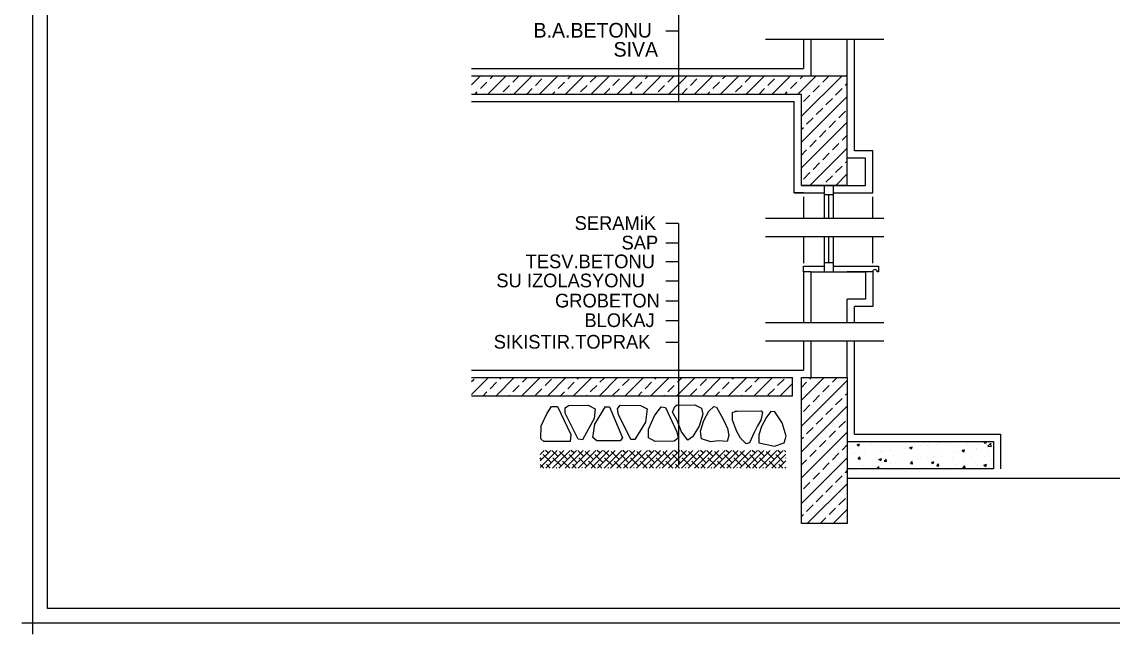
# Model space of a CAD drawing. Extents: x 3907.4 to 3911.57, y -3054.42 to -3053.7.
# Drawn here: x 3911.0988 to 3911.3976, y -3054.0561 to -3053.8883 of the extents above; entities that cross this region are included whole.
import ezdxf

# ---------------------------------------------------------------- set-up
doc = ezdxf.new("R2010")
doc.units = 0
doc.header["$LTSCALE"] = 2
doc.header["$MEASUREMENT"] = 0
doc.linetypes.add('ACAD_ISO07W100', pattern=[3.5, 0.5, -3])
for name, color, linetype in [('DOĞRAMA', 2, 'CONTINUOUS'), ('DUVAR', 7, 'CONTINUOUS'), ('SıVA', 6, 'CONTINUOUS'), ('TARAMA', 9, 'CONTINUOUS'), ('TEXT', 11, 'CONTINUOUS')]:
    doc.layers.add(name, color=color, linetype=linetype)
doc.styles.add('ÖLÇÜ', font='stylu.ttf', dxfattribs={"width": 0.5})

msp = doc.modelspace()

# ---------------------------------------------------------------- linework, layer by layer
at = {"layer": 'DOĞRAMA', "color": 1}
for p, q in [((3911.31853, -3053.94215), (3911.31853, -3053.93315)), ((3911.32103, -3053.94215), (3911.32103, -3053.93315)), ((3911.31853, -3053.93565), (3911.32103, -3053.93565)), ((3911.31978, -3053.94215), (3911.31978, -3053.93565)), ((3911.31853, -3053.95679), (3911.31853, -3053.94715)), ((3911.31978, -3053.95429), (3911.31978, -3053.94715)), ((3911.32103, -3053.95679), (3911.32103, -3053.94715)), ((3911.31853, -3053.95429), (3911.32103, -3053.95429))]:
    msp.add_line(p, q, dxfattribs=at)
at = {"layer": 'DUVAR'}
for p, q in [((3911.31478, -3053.89309), (3911.31478, -3053.90315)), ((3911.32478, -3053.90315), (3911.32478, -3053.89309)), ((3911.32978, -3053.92565), (3911.32478, -3053.92565)), ((3911.32978, -3053.93315), (3911.32978, -3053.92565)), ((3911.32478, -3053.93315), (3911.32978, -3053.93315)), ((3911.31478, -3053.95679), (3911.32478, -3053.95679)), ((3911.31478, -3053.95679), (3911.31478, -3053.97074)), ((3911.32478, -3053.95679), (3911.32978, -3053.95679)), ((3911.32978, -3053.95679), (3911.32978, -3053.96429)), ((3911.32478, -3053.97074), (3911.32478, -3053.96429)), ((3911.32978, -3053.96429), (3911.32478, -3053.96429)), ((3911.31478, -3053.97574), (3911.31478, -3053.9858)), ((3911.32478, -3053.9858), (3911.32478, -3053.97574)), ((3911.32478, -3054.0033), (3911.36478, -3054.0033)), ((3911.36478, -3054.0033), (3911.36478, -3054.0108))]:
    msp.add_line(p, q, dxfattribs=at)
at = {"layer": 'DUVAR', "color": 4}
for p, q in [((3911.22194, -3053.90315), (3911.32478, -3053.90315)), ((3911.32478, -3053.93315), (3911.32478, -3053.90315)), ((3911.22194, -3053.90815), (3911.31228, -3053.90815)), ((3911.31228, -3053.93315), (3911.31228, -3053.90815)), ((3911.32478, -3053.93315), (3911.31228, -3053.93315)), ((3911.31228, -3053.93315), (3911.32478, -3053.93315)), ((3911.22194, -3053.9858), (3911.30978, -3053.9858)), ((3911.30978, -3053.9908), (3911.30978, -3053.9858)), ((3911.31228, -3053.9858), (3911.32478, -3053.9858)), ((3911.31228, -3054.0258), (3911.31228, -3053.9858)), ((3911.32478, -3053.9858), (3911.32478, -3054.0258)), ((3911.22194, -3053.9908), (3911.30978, -3053.9908)), ((3911.32478, -3054.0133), (3911.45684, -3054.0133)), ((3911.32478, -3054.0258), (3911.31228, -3054.0258))]:
    msp.add_line(p, q, dxfattribs=at)
at = {"layer": 'SıVA'}
for p, q in [((3911.31278, -3053.89309), (3911.31278, -3053.90115)), ((3911.32678, -3053.91865), (3911.32678, -3053.89309)), ((3911.22194, -3053.90115), (3911.31278, -3053.90115)), ((3911.32678, -3053.92365), (3911.32678, -3053.90115)), ((3911.22194, -3053.91015), (3911.31028, -3053.91015)), ((3911.31028, -3053.93515), (3911.31028, -3053.91015)), ((3911.32678, -3053.92365), (3911.32678, -3053.91015)), ((3911.33178, -3053.92365), (3911.32678, -3053.92365)), ((3911.33178, -3053.93515), (3911.33178, -3053.92365)), ((3911.31278, -3053.93515), (3911.31028, -3053.93515)), ((3911.31028, -3053.93515), (3911.31278, -3053.93515)), ((3911.31278, -3053.93515), (3911.31853, -3053.93515)), ((3911.31278, -3053.93627), (3911.31278, -3053.94215)), ((3911.32103, -3053.93515), (3911.33178, -3053.93515)), ((3911.33178, -3053.94215), (3911.33178, -3053.93627)), ((3911.31278, -3053.94715), (3911.31278, -3053.95444)), ((3911.33178, -3053.95444), (3911.33178, -3053.94715)), ((3911.31278, -3053.95679), (3911.31278, -3053.97074)), ((3911.33178, -3053.95679), (3911.33178, -3053.96629)), ((3911.32678, -3053.97074), (3911.32678, -3053.96629)), ((3911.33178, -3053.96629), (3911.32678, -3053.96629)), ((3911.31278, -3053.97574), (3911.31278, -3053.9838)), ((3911.32678, -3054.0013), (3911.32678, -3053.97574)), ((3911.22194, -3053.9838), (3911.31278, -3053.9838)), ((3911.32678, -3054.0013), (3911.36678, -3054.0013)), ((3911.36678, -3054.0013), (3911.36678, -3054.0108))]:
    msp.add_line(p, q, dxfattribs=at)
at = {"layer": 'SıVA', "color": 1}
for p, q in [((3911.31278, -3053.95679), (3911.31278, -3053.95529)), ((3911.31278, -3053.95529), (3911.31853, -3053.95529)), ((3911.31478, -3053.95679), (3911.31278, -3053.95679)), ((3911.32103, -3053.95529), (3911.33338, -3053.95529)), ((3911.33178, -3053.95679), (3911.32478, -3053.95679)), ((3911.33338, -3053.95679), (3911.33298, -3053.95679)), ((3911.33338, -3053.95529), (3911.33338, -3053.95679))]:
    msp.add_line(p, q, dxfattribs=at)
msp.add_arc((3911.33238, -3053.95679), 0.0006, 0, 180, dxfattribs=at)
at = {"layer": 'TARAMA', "color": 3, "linetype": 'ACAD_ISO07W100', "ltscale": 0.5}
for p, q in [((3911.30238, -3053.89309), (3911.33484, -3053.89309)), ((3911.30238, -3053.94215), (3911.33484, -3053.94215)), ((3911.30238, -3053.94715), (3911.33484, -3053.94715)), ((3911.30238, -3053.97074), (3911.33484, -3053.97074)), ((3911.30238, -3053.97574), (3911.33484, -3053.97574))]:
    msp.add_line(p, q, dxfattribs=at)
at = {"layer": 'TARAMA'}
for p, q in [((3911.22194, -3053.90556), (3911.22436, -3053.90315)), ((3911.22643, -3053.90815), (3911.23143, -3053.90315)), ((3911.22704, -3053.904), (3911.22789, -3053.90315)), ((3911.23322, -3053.90489), (3911.23496, -3053.90315)), ((3911.2335, -3053.90815), (3911.2385, -3053.90315)), ((3911.24057, -3053.90815), (3911.24557, -3053.90315)), ((3911.24764, -3053.90815), (3911.25264, -3053.90315)), ((3911.24825, -3053.904), (3911.2491, -3053.90315)), ((3911.25444, -3053.90489), (3911.25618, -3053.90315)), ((3911.25471, -3053.90815), (3911.25971, -3053.90315)), ((3911.26178, -3053.90815), (3911.26678, -3053.90315)), ((3911.26885, -3053.90815), (3911.27385, -3053.90315)), ((3911.26946, -3053.904), (3911.27032, -3053.90315)), ((3911.27565, -3053.90489), (3911.27739, -3053.90315)), ((3911.27858, -3053.90549), (3911.28092, -3053.90315)), ((3911.28299, -3053.90815), (3911.28799, -3053.90315)), ((3911.29007, -3053.90815), (3911.29507, -3053.90315)), ((3911.29067, -3053.904), (3911.29153, -3053.90315)), ((3911.29686, -3053.90489), (3911.2986, -3053.90315)), ((3911.29714, -3053.90815), (3911.30214, -3053.90315)), ((3911.30421, -3053.90815), (3911.30921, -3053.90315)), ((3911.31128, -3053.90815), (3911.31628, -3053.90315)), ((3911.31189, -3053.904), (3911.31274, -3053.90315)), ((3911.31228, -3053.91422), (3911.32335, -3053.90315)), ((3911.31808, -3053.90489), (3911.31981, -3053.90315)), ((3911.22438, -3053.90665), (3911.22615, -3053.90489)), ((3911.23057, -3053.90754), (3911.23234, -3053.90577)), ((3911.23703, -3053.90815), (3911.23853, -3053.90665)), ((3911.23941, -3053.90577), (3911.24118, -3053.904)), ((3911.2456, -3053.90665), (3911.24736, -3053.90489)), ((3911.25178, -3053.90754), (3911.25355, -3053.90577)), ((3911.25825, -3053.90815), (3911.25974, -3053.90665)), ((3911.26062, -3053.90577), (3911.26239, -3053.904)), ((3911.26681, -3053.90665), (3911.26858, -3053.90489)), ((3911.273, -3053.90754), (3911.27476, -3053.90577)), ((3911.27592, -3053.90815), (3911.27858, -3053.90549)), ((3911.27946, -3053.90815), (3911.28095, -3053.90665)), ((3911.28184, -3053.90577), (3911.2836, -3053.904)), ((3911.28802, -3053.90665), (3911.28979, -3053.90489)), ((3911.29421, -3053.90754), (3911.29598, -3053.90577)), ((3911.30067, -3053.90815), (3911.30217, -3053.90665)), ((3911.30305, -3053.90577), (3911.30482, -3053.904)), ((3911.30924, -3053.90665), (3911.311, -3053.90489)), ((3911.31542, -3053.90754), (3911.31719, -3053.90577)), ((3911.32161, -3053.90842), (3911.32338, -3053.90665)), ((3911.32426, -3053.90577), (3911.32478, -3053.90526)), ((3911.22289, -3053.90815), (3911.2235, -3053.90754)), ((3911.2441, -3053.90815), (3911.24471, -3053.90754)), ((3911.26532, -3053.90815), (3911.26593, -3053.90754)), ((3911.28653, -3053.90815), (3911.28714, -3053.90754)), ((3911.30774, -3053.90815), (3911.30835, -3053.90754)), ((3911.31228, -3053.92129), (3911.32478, -3053.90879)), ((3911.31277, -3053.91019), (3911.31454, -3053.90842)), ((3911.31896, -3053.91107), (3911.32073, -3053.90931)), ((3911.31631, -3053.91372), (3911.31808, -3053.91196)), ((3911.31366, -3053.91638), (3911.31542, -3053.91461)), ((3911.31984, -3053.91726), (3911.32161, -3053.91549)), ((3911.32249, -3053.91461), (3911.32426, -3053.91284)), ((3911.31228, -3053.92836), (3911.32478, -3053.91586)), ((3911.31228, -3053.91776), (3911.31277, -3053.91726)), ((3911.31719, -3053.91991), (3911.31896, -3053.91814)), ((3911.31454, -3053.92256), (3911.31631, -3053.9208)), ((3911.32073, -3053.92345), (3911.32249, -3053.92168)), ((3911.32338, -3053.9208), (3911.32478, -3053.9194)), ((3911.31228, -3053.92483), (3911.31366, -3053.92345)), ((3911.31456, -3053.93315), (3911.32478, -3053.92293)), ((3911.31808, -3053.9261), (3911.31984, -3053.92433)), ((3911.31542, -3053.92875), (3911.31719, -3053.92698)), ((3911.32426, -3053.92698), (3911.32478, -3053.92647)), ((3911.31277, -3053.9314), (3911.31454, -3053.92963)), ((3911.31896, -3053.93229), (3911.32073, -3053.93052)), ((3911.32161, -3053.92963), (3911.32338, -3053.92787)), ((3911.32163, -3053.93315), (3911.32478, -3053.93001)), ((3911.22194, -3053.99041), (3911.22656, -3053.9858)), ((3911.22194, -3053.98687), (3911.22262, -3053.9862)), ((3911.22704, -3053.98885), (3911.2288, -3053.98709)), ((3911.22863, -3053.9908), (3911.23363, -3053.9858)), ((3911.22969, -3053.9862), (3911.23009, -3053.9858)), ((3911.2357, -3053.9908), (3911.2407, -3053.9858)), ((3911.23587, -3053.98709), (3911.23716, -3053.9858)), ((3911.24206, -3053.98797), (3911.24383, -3053.9862)), ((3911.24277, -3053.9908), (3911.24777, -3053.9858)), ((3911.24825, -3053.98885), (3911.25002, -3053.98709)), ((3911.24984, -3053.9908), (3911.25484, -3053.9858)), ((3911.2509, -3053.9862), (3911.25131, -3053.9858)), ((3911.25691, -3053.9908), (3911.26191, -3053.9858)), ((3911.25709, -3053.98709), (3911.25838, -3053.9858)), ((3911.26327, -3053.98797), (3911.26504, -3053.9862)), ((3911.26398, -3053.9908), (3911.26898, -3053.9858)), ((3911.26946, -3053.98885), (3911.27123, -3053.98709)), ((3911.27105, -3053.9908), (3911.27605, -3053.9858)), ((3911.27211, -3053.9862), (3911.27252, -3053.9858)), ((3911.2783, -3053.98709), (3911.27858, -3053.98681)), ((3911.27858, -3053.99034), (3911.28313, -3053.9858)), ((3911.27858, -3053.98681), (3911.27959, -3053.9858)), ((3911.28449, -3053.98797), (3911.28626, -3053.9862)), ((3911.2852, -3053.9908), (3911.2902, -3053.9858)), ((3911.29067, -3053.98885), (3911.29244, -3053.98709)), ((3911.29227, -3053.9908), (3911.29727, -3053.9858)), ((3911.29333, -3053.9862), (3911.29373, -3053.9858)), ((3911.29934, -3053.9908), (3911.30434, -3053.9858)), ((3911.29951, -3053.98709), (3911.3008, -3053.9858)), ((3911.3057, -3053.98797), (3911.30747, -3053.9862)), ((3911.30641, -3053.9908), (3911.30978, -3053.98743)), ((3911.31228, -3053.992), (3911.31848, -3053.9858)), ((3911.31228, -3053.99907), (3911.32478, -3053.98657)), ((3911.31228, -3053.98847), (3911.31366, -3053.98709)), ((3911.31454, -3053.9862), (3911.31495, -3053.9858)), ((3911.32073, -3053.98709), (3911.32202, -3053.9858)), ((3911.22509, -3053.9908), (3911.22615, -3053.98974)), ((3911.23322, -3053.98974), (3911.23499, -3053.98797)), ((3911.23941, -3053.99062), (3911.24118, -3053.98885)), ((3911.24631, -3053.9908), (3911.24736, -3053.98974)), ((3911.25444, -3053.98974), (3911.2562, -3053.98797)), ((3911.26062, -3053.99062), (3911.26239, -3053.98885)), ((3911.26752, -3053.9908), (3911.26858, -3053.98974)), ((3911.27565, -3053.98974), (3911.27742, -3053.98797)), ((3911.27813, -3053.9908), (3911.27858, -3053.99034)), ((3911.28184, -3053.99062), (3911.2836, -3053.98885)), ((3911.28873, -3053.9908), (3911.28979, -3053.98974)), ((3911.29686, -3053.98974), (3911.29863, -3053.98797)), ((3911.30305, -3053.99062), (3911.30482, -3053.98885)), ((3911.31808, -3053.98974), (3911.31984, -3053.98797)), ((3911.32426, -3053.99062), (3911.32478, -3053.99011)), ((3911.23216, -3053.9908), (3911.23234, -3053.99062)), ((3911.25338, -3053.9908), (3911.25355, -3053.99062)), ((3911.27459, -3053.9908), (3911.27476, -3053.99062)), ((3911.2958, -3053.9908), (3911.29598, -3053.99062)), ((3911.31277, -3053.99504), (3911.31454, -3053.99327)), ((3911.31542, -3053.99239), (3911.31719, -3053.99062)), ((3911.32161, -3053.99327), (3911.32338, -3053.99151)), ((3911.31228, -3054.00614), (3911.32478, -3053.99364)), ((3911.31896, -3053.99593), (3911.32073, -3053.99416)), ((3911.31366, -3054.00123), (3911.31542, -3053.99946)), ((3911.31631, -3053.99858), (3911.31808, -3053.99681)), ((3911.32249, -3053.99946), (3911.32426, -3053.99769)), ((3911.31228, -3054.01322), (3911.32478, -3054.00072)), ((3911.31228, -3054.00261), (3911.31277, -3054.00211)), ((3911.31984, -3054.00211), (3911.32161, -3054.00035)), ((3911.31719, -3054.00476), (3911.31896, -3054.003)), ((3911.32338, -3054.00565), (3911.32478, -3054.00425)), ((3911.3255, -3054.00524), (3911.3255, -3054.00524)), ((3911.32674, -3054.00344), (3911.32674, -3054.00344)), ((3911.32747, -3054.00419), (3911.32817, -3054.00392)), ((3911.32747, -3054.00419), (3911.32797, -3054.00452)), ((3911.32796, -3054.00452), (3911.32817, -3054.00392)), ((3911.33133, -3054.00424), (3911.33133, -3054.00424)), ((3911.33964, -3054.00513), (3911.33964, -3054.00513)), ((3911.3405, -3054.00523), (3911.3405, -3054.00523)), ((3911.34168, -3054.00334), (3911.34168, -3054.00334)), ((3911.34184, -3054.00499), (3911.34254, -3054.00472)), ((3911.34184, -3054.00499), (3911.34234, -3054.00532)), ((3911.34233, -3054.00532), (3911.34254, -3054.00472)), ((3911.34484, -3054.00438), (3911.34484, -3054.00438)), ((3911.34682, -3054.00439), (3911.34682, -3054.00439)), ((3911.34702, -3054.00357), (3911.34702, -3054.00357)), ((3911.34932, -3054.00407), (3911.34932, -3054.00407)), ((3911.34997, -3054.00368), (3911.34997, -3054.00368)), ((3911.35235, -3054.00379), (3911.35235, -3054.00379)), ((3911.35311, -3054.00357), (3911.35311, -3054.00357)), ((3911.35769, -3054.00402), (3911.35769, -3054.00402)), ((3911.36008, -3054.0052), (3911.36008, -3054.0052)), ((3911.36223, -3054.00369), (3911.36256, -3054.0033)), ((3911.36223, -3054.00369), (3911.36283, -3054.00374)), ((3911.36282, -3054.00374), (3911.36274, -3054.0033)), ((3911.36303, -3054.00425), (3911.36303, -3054.00425)), ((3911.36331, -3054.00455), (3911.36409, -3054.00374)), ((3911.36331, -3054.00455), (3911.3642, -3054.00469)), ((3911.36419, -3054.00469), (3911.36408, -3054.00374)), ((3911.31228, -3054.02029), (3911.32478, -3054.00779)), ((3911.31228, -3054.00968), (3911.31366, -3054.0083)), ((3911.31454, -3054.00742), (3911.31631, -3054.00565)), ((3911.32073, -3054.0083), (3911.32249, -3054.00653)), ((3911.3269, -3054.00663), (3911.3269, -3054.00663)), ((3911.32775, -3054.00807), (3911.32824, -3054.0075)), ((3911.32775, -3054.00807), (3911.32835, -3054.00813)), ((3911.3279, -3054.00689), (3911.3279, -3054.00689)), ((3911.32835, -3054.00813), (3911.32823, -3054.0075)), ((3911.32946, -3054.00647), (3911.32946, -3054.00647)), ((3911.33224, -3054.00686), (3911.33224, -3054.00686)), ((3911.33344, -3054.00821), (3911.33414, -3054.00794)), ((3911.33344, -3054.00821), (3911.33394, -3054.00855)), ((3911.33393, -3054.00855), (3911.33414, -3054.00795)), ((3911.33421, -3054.00605), (3911.33421, -3054.00605)), ((3911.33459, -3054.00577), (3911.33459, -3054.00577)), ((3911.33493, -3054.0087), (3911.33541, -3054.00813)), ((3911.33552, -3054.00875), (3911.33541, -3054.00813)), ((3911.33672, -3054.00572), (3911.33672, -3054.00572)), ((3911.33758, -3054.00708), (3911.33758, -3054.00708)), ((3911.34259, -3054.0082), (3911.34259, -3054.0082)), ((3911.34292, -3054.00731), (3911.34292, -3054.00731)), ((3911.34419, -3054.00834), (3911.34419, -3054.00834)), ((3911.34471, -3054.00771), (3911.34471, -3054.00771)), ((3911.34669, -3054.00801), (3911.34669, -3054.00801)), ((3911.34826, -3054.00753), (3911.34826, -3054.00753)), ((3911.34842, -3054.0072), (3911.34842, -3054.0072)), ((3911.34985, -3054.007), (3911.34985, -3054.007)), ((3911.35048, -3054.00751), (3911.35048, -3054.00751)), ((3911.35359, -3054.00776), (3911.35359, -3054.00776)), ((3911.35425, -3054.0062), (3911.35425, -3054.0062)), ((3911.3549, -3054.00636), (3911.3549, -3054.00636)), ((3911.35621, -3054.00579), (3911.35691, -3054.00552)), ((3911.35621, -3054.00579), (3911.35671, -3054.00612)), ((3911.35665, -3054.0084), (3911.35665, -3054.0084)), ((3911.35671, -3054.00613), (3911.35691, -3054.00552)), ((3911.3568, -3054.00668), (3911.3568, -3054.00668)), ((3911.35893, -3054.00799), (3911.35893, -3054.00799)), ((3911.3593, -3054.00635), (3911.3593, -3054.00635)), ((3911.36009, -3054.00561), (3911.36009, -3054.00561)), ((3911.36248, -3054.0074), (3911.36248, -3054.0074)), ((3911.36309, -3054.00585), (3911.36309, -3054.00585)), ((3911.36427, -3054.00821), (3911.36427, -3054.00821)), ((3911.31808, -3054.01095), (3911.31984, -3054.00918)), ((3911.32426, -3054.01184), (3911.32478, -3054.01132)), ((3911.36478, -3054.0108), (3911.32478, -3054.0108)), ((3911.32934, -3054.0098), (3911.32934, -3054.0098)), ((3911.33092, -3054.01021), (3911.33092, -3054.01021)), ((3911.33158, -3054.01), (3911.33158, -3054.01)), ((3911.33279, -3054.0108), (3911.33339, -3054.01017)), ((3911.33346, -3054.0108), (3911.33339, -3054.01017)), ((3911.33409, -3054.00967), (3911.33409, -3054.00967)), ((3911.33447, -3054.0091), (3911.33447, -3054.0091)), ((3911.33493, -3054.0087), (3911.33552, -3054.00875)), ((3911.33675, -3054.0092), (3911.33675, -3054.0092)), ((3911.33787, -3054.00917), (3911.33787, -3054.00917)), ((3911.33952, -3054.00846), (3911.33952, -3054.00846)), ((3911.3421, -3054.00933), (3911.34258, -3054.00876)), ((3911.3421, -3054.00933), (3911.3427, -3054.00938)), ((3911.34269, -3054.00938), (3911.34258, -3054.00876)), ((3911.34498, -3054.0104), (3911.34498, -3054.0104)), ((3911.34781, -3054.00901), (3911.34851, -3054.00875)), ((3911.34781, -3054.00901), (3911.34831, -3054.00935)), ((3911.3483, -3054.00935), (3911.34851, -3054.00875)), ((3911.34927, -3054.00996), (3911.34975, -3054.00938)), ((3911.34927, -3054.00996), (3911.34987, -3054.01001)), ((3911.34973, -3054.01033), (3911.34973, -3054.01033)), ((3911.34987, -3054.01001), (3911.34975, -3054.00938)), ((3911.35081, -3054.0094), (3911.35081, -3054.0094)), ((3911.35417, -3054.01062), (3911.35417, -3054.01062)), ((3911.35478, -3054.00969), (3911.35478, -3054.00969)), ((3911.35644, -3054.01058), (3911.35693, -3054.01001)), ((3911.35644, -3054.01058), (3911.35704, -3054.01064)), ((3911.35667, -3054.01029), (3911.35667, -3054.01029)), ((3911.35704, -3054.01064), (3911.35692, -3054.01001)), ((3911.35997, -3054.00894), (3911.35997, -3054.00894)), ((3911.36046, -3054.0098), (3911.36046, -3054.0098)), ((3911.36218, -3054.00982), (3911.36288, -3054.00955)), ((3911.36218, -3054.00982), (3911.36268, -3054.01015)), ((3911.36268, -3054.01015), (3911.36288, -3054.00955)), ((3911.36397, -3054.0108), (3911.3641, -3054.01064)), ((3911.36413, -3054.0108), (3911.3641, -3054.01064)), ((3911.31542, -3054.0136), (3911.31719, -3054.01184)), ((3911.32161, -3054.01449), (3911.32338, -3054.01272)), ((3911.31277, -3054.01625), (3911.31454, -3054.01449)), ((3911.31384, -3054.0258), (3911.32478, -3054.01486)), ((3911.31896, -3054.01714), (3911.32073, -3054.01537)), ((3911.31631, -3054.01979), (3911.31808, -3054.01802)), ((3911.32249, -3054.02067), (3911.32426, -3054.01891)), ((3911.31228, -3054.02382), (3911.31277, -3054.02333)), ((3911.31366, -3054.02244), (3911.31542, -3054.02067)), ((3911.31984, -3054.02333), (3911.32161, -3054.02156)), ((3911.32091, -3054.0258), (3911.32478, -3054.02193)), ((3911.31737, -3054.0258), (3911.31896, -3054.02421)), ((3911.32444, -3054.0258), (3911.32478, -3054.02546))]:
    msp.add_line(p, q, dxfattribs=at)
at = {"layer": 'TARAMA', "color": 6}
for p, q in [((3911.24754, -3053.99408), (3911.24844, -3053.99343)), ((3911.24834, -3053.9934), (3911.25389, -3053.99338)), ((3911.25389, -3053.99338), (3911.25574, -3053.99438)), ((3911.26184, -3053.99438), (3911.26264, -3053.99333)), ((3911.26264, -3053.99333), (3911.26819, -3053.99343)), ((3911.26819, -3053.99343), (3911.27005, -3053.99438)), ((3911.27755, -3053.99373), (3911.2781, -3053.99337)), ((3911.27785, -3053.99338), (3911.2831, -3053.9933)), ((3911.2831, -3053.9933), (3911.2849, -3053.99413)), ((3911.24102, -3053.999), (3911.2425, -3053.99569)), ((3911.2425, -3053.99569), (3911.24384, -3053.99373)), ((3911.24384, -3053.99373), (3911.24543, -3053.99373)), ((3911.24543, -3053.99373), (3911.24911, -3054.00134)), ((3911.24754, -3053.99553), (3911.24754, -3053.99408)), ((3911.25109, -3054.00263), (3911.24754, -3053.99553)), ((3911.25574, -3053.99438), (3911.25554, -3053.99703)), ((3911.25564, -3053.99853), (3911.25864, -3053.99373)), ((3911.25864, -3053.99378), (3911.25969, -3053.99378)), ((3911.25969, -3053.99378), (3911.26329, -3054.00228)), ((3911.26219, -3053.99588), (3911.26184, -3053.99438)), ((3911.26549, -3054.00273), (3911.26219, -3053.99588)), ((3911.27005, -3053.99438), (3911.26959, -3053.99798)), ((3911.27037, -3053.99993), (3911.272, -3053.99628)), ((3911.272, -3053.99628), (3911.2738, -3053.99378)), ((3911.2738, -3053.99378), (3911.275, -3053.99398)), ((3911.275, -3053.99398), (3911.27815, -3054.00063)), ((3911.27695, -3053.99527), (3911.27755, -3053.99373)), ((3911.27825, -3053.99758), (3911.27695, -3053.99527)), ((3911.2852, -3053.99583), (3911.2842, -3053.99913)), ((3911.2849, -3053.99413), (3911.2852, -3053.99583)), ((3911.2855, -3053.99753), (3911.2869, -3053.99498)), ((3911.2869, -3053.99498), (3911.2883, -3053.99373)), ((3911.2883, -3053.99373), (3911.28895, -3053.99388)), ((3911.28895, -3053.99388), (3911.29085, -3053.99718)), ((3911.29339, -3053.99528), (3911.2946, -3053.99502)), ((3911.29339, -3053.99748), (3911.29339, -3053.99528)), ((3911.29399, -3053.99503), (3911.30119, -3053.99493)), ((3911.30154, -3053.99538), (3911.30109, -3053.99743)), ((3911.30119, -3053.99493), (3911.30154, -3053.99538)), ((3911.3039, -3053.99504), (3911.30272, -3053.99668)), ((3911.30497, -3053.99518), (3911.3039, -3053.99504)), ((3911.30697, -3053.99823), (3911.30497, -3053.99518)), ((3911.24085, -3054.00258), (3911.24102, -3053.999)), ((3911.25554, -3053.99703), (3911.25229, -3054.00288)), ((3911.25514, -3054.00218), (3911.25564, -3053.99853)), ((3911.26959, -3053.99798), (3911.26664, -3054.00273)), ((3911.2794, -3054.00063), (3911.27825, -3053.99758)), ((3911.2842, -3053.99913), (3911.28245, -3054.00198)), ((3911.28458, -3054.00043), (3911.2855, -3053.99753)), ((3911.29085, -3053.99718), (3911.292, -3053.99973)), ((3911.29454, -3054.00053), (3911.29339, -3053.99748)), ((3911.30019, -3053.99898), (3911.29934, -3054.0008)), ((3911.30109, -3053.99743), (3911.30019, -3053.99898)), ((3911.30127, -3053.99923), (3911.30062, -3054.00152)), ((3911.30272, -3053.99668), (3911.30127, -3053.99923)), ((3911.30802, -3054.00183), (3911.30697, -3053.99823)), ((3911.24911, -3054.00134), (3911.24894, -3054.00327)), ((3911.25624, -3054.00313), (3911.25514, -3054.00218)), ((3911.26329, -3054.00228), (3911.26264, -3054.00313)), ((3911.27037, -3054.00228), (3911.27037, -3053.99993)), ((3911.2722, -3054.00328), (3911.27037, -3054.00228)), ((3911.2785, -3054.0024), (3911.2774, -3054.00323)), ((3911.27815, -3054.00063), (3911.2785, -3054.0024)), ((3911.28115, -3054.00293), (3911.2794, -3054.00063)), ((3911.28245, -3054.00198), (3911.28115, -3054.00293)), ((3911.28488, -3054.00253), (3911.28458, -3054.00043)), ((3911.2924, -3054.00168), (3911.29195, -3054.00333)), ((3911.292, -3053.99973), (3911.2924, -3054.00168)), ((3911.29559, -3054.00238), (3911.29454, -3054.00053)), ((3911.29709, -3054.00393), (3911.29559, -3054.00238)), ((3911.29934, -3054.0008), (3911.29799, -3054.00363)), ((3911.30062, -3054.00152), (3911.30062, -3054.00369)), ((3911.30752, -3054.00363), (3911.30802, -3054.00183)), ((3911.24171, -3054.00333), (3911.24085, -3054.00258)), ((3911.24894, -3054.00327), (3911.24171, -3054.00333)), ((3911.25229, -3054.00288), (3911.25109, -3054.00263)), ((3911.26264, -3054.00313), (3911.25624, -3054.00313)), ((3911.26664, -3054.00273), (3911.26549, -3054.00273)), ((3911.2774, -3054.00323), (3911.2722, -3054.00328)), ((3911.28748, -3054.00338), (3911.28488, -3054.00253)), ((3911.28945, -3054.00313), (3911.28748, -3054.00338)), ((3911.29195, -3054.00333), (3911.28945, -3054.00313)), ((3911.29799, -3054.00363), (3911.29709, -3054.00393)), ((3911.30062, -3054.00369), (3911.30279, -3054.00413)), ((3911.30279, -3054.00413), (3911.30487, -3054.00454)), ((3911.30487, -3054.00454), (3911.30752, -3054.00363)), ((3911.2407, -3054.00687), (3911.24185, -3054.00573)), ((3911.2407, -3054.00864), (3911.24362, -3054.00573)), ((3911.2407, -3054.01041), (3911.24538, -3054.00573)), ((3911.24112, -3054.00822), (3911.2407, -3054.0078)), ((3911.24378, -3054.0091), (3911.24157, -3054.00689)), ((3911.24289, -3054.00645), (3911.24217, -3054.00573)), ((3911.2423, -3054.01058), (3911.24715, -3054.00573)), ((3911.24554, -3054.00733), (3911.24393, -3054.00573)), ((3911.24406, -3054.01058), (3911.24892, -3054.00573)), ((3911.24643, -3054.00999), (3911.24422, -3054.00778)), ((3911.24583, -3054.01058), (3911.25069, -3054.00573)), ((3911.24819, -3054.00822), (3911.24598, -3054.00601)), ((3911.2476, -3054.01058), (3911.25245, -3054.00573)), ((3911.25085, -3054.0091), (3911.24864, -3054.00689)), ((3911.24996, -3054.00645), (3911.24924, -3054.00573)), ((3911.24937, -3054.01058), (3911.25422, -3054.00573)), ((3911.25261, -3054.00733), (3911.25101, -3054.00573)), ((3911.25113, -3054.01058), (3911.25599, -3054.00573)), ((3911.2535, -3054.00999), (3911.25129, -3054.00778)), ((3911.2529, -3054.01058), (3911.25776, -3054.00573)), ((3911.25527, -3054.00822), (3911.25306, -3054.00601)), ((3911.25467, -3054.01058), (3911.25953, -3054.00573)), ((3911.25792, -3054.0091), (3911.25571, -3054.00689)), ((3911.25703, -3054.00645), (3911.25631, -3054.00573)), ((3911.25644, -3054.01058), (3911.26129, -3054.00573)), ((3911.25969, -3054.00733), (3911.25808, -3054.00573)), ((3911.2582, -3054.01058), (3911.26306, -3054.00573)), ((3911.26057, -3054.00999), (3911.25836, -3054.00778)), ((3911.25997, -3054.01058), (3911.26483, -3054.00573)), ((3911.26234, -3054.00822), (3911.26013, -3054.00601)), ((3911.26174, -3054.01058), (3911.2666, -3054.00573)), ((3911.26499, -3054.0091), (3911.26278, -3054.00689)), ((3911.2641, -3054.00645), (3911.26338, -3054.00573)), ((3911.26351, -3054.01058), (3911.26836, -3054.00573)), ((3911.26676, -3054.00733), (3911.26515, -3054.00573)), ((3911.26528, -3054.01058), (3911.27013, -3054.00573)), ((3911.26764, -3054.00999), (3911.26543, -3054.00778)), ((3911.26704, -3054.01058), (3911.2719, -3054.00573)), ((3911.26941, -3054.00822), (3911.2672, -3054.00601)), ((3911.26881, -3054.01058), (3911.27367, -3054.00573)), ((3911.27206, -3054.0091), (3911.26985, -3054.00689)), ((3911.27118, -3054.00645), (3911.27045, -3054.00573)), ((3911.27058, -3054.01058), (3911.27544, -3054.00573)), ((3911.27383, -3054.00733), (3911.27222, -3054.00573)), ((3911.27235, -3054.01058), (3911.2772, -3054.00573)), ((3911.27471, -3054.00999), (3911.2725, -3054.00778)), ((3911.27411, -3054.01058), (3911.27897, -3054.00573)), ((3911.27648, -3054.00822), (3911.27427, -3054.00601)), ((3911.27588, -3054.01058), (3911.28074, -3054.00573)), ((3911.27913, -3054.0091), (3911.27692, -3054.00689)), ((3911.27825, -3054.00645), (3911.27752, -3054.00573)), ((3911.27765, -3054.01058), (3911.28251, -3054.00573)), ((3911.2809, -3054.00733), (3911.27929, -3054.00573)), ((3911.27942, -3054.01058), (3911.28427, -3054.00573)), ((3911.28178, -3054.00999), (3911.27957, -3054.00778)), ((3911.28119, -3054.01058), (3911.28604, -3054.00573)), ((3911.28355, -3054.00822), (3911.28134, -3054.00601)), ((3911.28295, -3054.01058), (3911.28781, -3054.00573)), ((3911.2862, -3054.0091), (3911.28399, -3054.00689)), ((3911.28532, -3054.00645), (3911.28459, -3054.00573)), ((3911.28472, -3054.01058), (3911.28958, -3054.00573)), ((3911.28797, -3054.00733), (3911.28636, -3054.00573)), ((3911.28649, -3054.01058), (3911.29135, -3054.00573)), ((3911.28885, -3054.00999), (3911.28664, -3054.00778)), ((3911.28826, -3054.01058), (3911.29311, -3054.00573)), ((3911.29062, -3054.00822), (3911.28841, -3054.00601)), ((3911.29002, -3054.01058), (3911.29488, -3054.00573)), ((3911.29327, -3054.0091), (3911.29106, -3054.00689)), ((3911.29239, -3054.00645), (3911.29166, -3054.00573)), ((3911.29179, -3054.01058), (3911.29665, -3054.00573)), ((3911.29504, -3054.00733), (3911.29343, -3054.00573)), ((3911.29356, -3054.01058), (3911.29842, -3054.00573)), ((3911.29592, -3054.00999), (3911.29371, -3054.00778)), ((3911.29533, -3054.01058), (3911.30018, -3054.00573)), ((3911.29769, -3054.00822), (3911.29548, -3054.00601)), ((3911.2971, -3054.01058), (3911.30195, -3054.00573)), ((3911.30034, -3054.0091), (3911.29813, -3054.00689)), ((3911.29946, -3054.00645), (3911.29874, -3054.00573)), ((3911.29886, -3054.01058), (3911.30372, -3054.00573)), ((3911.30211, -3054.00733), (3911.3005, -3054.00573)), ((3911.30063, -3054.01058), (3911.30549, -3054.00573)), ((3911.303, -3054.00999), (3911.30079, -3054.00778)), ((3911.3024, -3054.01058), (3911.30726, -3054.00573)), ((3911.30476, -3054.00822), (3911.30255, -3054.00601)), ((3911.30417, -3054.01058), (3911.30794, -3054.00681)), ((3911.30741, -3054.0091), (3911.30521, -3054.00689)), ((3911.30653, -3054.00645), (3911.30581, -3054.00573)), ((3911.30794, -3054.00609), (3911.30757, -3054.00573)), ((3911.30794, -3054.00786), (3911.30786, -3054.00778)), ((3911.24172, -3054.01058), (3911.2407, -3054.00956)), ((3911.24349, -3054.01058), (3911.24245, -3054.00954)), ((3911.24526, -3054.01058), (3911.2451, -3054.01043)), ((3911.24879, -3054.01058), (3911.24687, -3054.00866)), ((3911.25056, -3054.01058), (3911.24952, -3054.00954)), ((3911.25233, -3054.01058), (3911.25217, -3054.01043)), ((3911.25586, -3054.01058), (3911.25394, -3054.00866)), ((3911.25763, -3054.01058), (3911.25659, -3054.00954)), ((3911.2594, -3054.01058), (3911.25924, -3054.01043)), ((3911.26293, -3054.01058), (3911.26101, -3054.00866)), ((3911.2647, -3054.01058), (3911.26366, -3054.00954)), ((3911.26647, -3054.01058), (3911.26631, -3054.01043)), ((3911.27, -3054.01058), (3911.26808, -3054.00866)), ((3911.27177, -3054.01058), (3911.27073, -3054.00954)), ((3911.27354, -3054.01058), (3911.27339, -3054.01043)), ((3911.27707, -3054.01058), (3911.27515, -3054.00866)), ((3911.27884, -3054.01058), (3911.2778, -3054.00954)), ((3911.28061, -3054.01058), (3911.28046, -3054.01043)), ((3911.28415, -3054.01058), (3911.28222, -3054.00866)), ((3911.28591, -3054.01058), (3911.28488, -3054.00954)), ((3911.28768, -3054.01058), (3911.28753, -3054.01043)), ((3911.29122, -3054.01058), (3911.2893, -3054.00866)), ((3911.29298, -3054.01058), (3911.29195, -3054.00954)), ((3911.29475, -3054.01058), (3911.2946, -3054.01043)), ((3911.29829, -3054.01058), (3911.29637, -3054.00866)), ((3911.30006, -3054.01058), (3911.29902, -3054.00954)), ((3911.30182, -3054.01058), (3911.30167, -3054.01043)), ((3911.30536, -3054.01058), (3911.30344, -3054.00866)), ((3911.30593, -3054.01058), (3911.30794, -3054.00857)), ((3911.30713, -3054.01058), (3911.30609, -3054.00954)), ((3911.3077, -3054.01058), (3911.30794, -3054.01034))]:
    msp.add_line(p, q, dxfattribs=at)
at = {"layer": 'TEXT', "color": 30}
for p, q in [((3911.10181, -3054.05608), (3911.10181, -3053.69648)), ((3911.56829, -3054.05308), (3911.09881, -3054.05308))]:
    msp.add_line(p, q, dxfattribs=at)
at = {"layer": 'TEXT', "color": 5, "ltscale": 50}
for p, q in [((3911.10581, -3054.04908), (3911.10581, -3053.70348)), ((3911.56129, -3054.04908), (3911.10581, -3054.04908))]:
    msp.add_line(p, q, dxfattribs=at)
at = {"layer": 'TEXT', "color": 3}
for p, q in [((3911.27858, -3053.86931), (3911.27858, -3053.91015)), ((3911.27858, -3053.89093), (3911.27507, -3053.89093)), ((3911.27858, -3053.94362), (3911.27507, -3053.94362)), ((3911.27858, -3053.94362), (3911.27858, -3054.00982)), ((3911.27858, -3053.94898), (3911.27507, -3053.94898)), ((3911.27858, -3053.95411), (3911.27507, -3053.95411)), ((3911.27858, -3053.95935), (3911.27507, -3053.95935)), ((3911.27858, -3053.96486), (3911.27507, -3053.96486)), ((3911.27858, -3053.97023), (3911.27507, -3053.97023)), ((3911.27858, -3053.97614), (3911.27507, -3053.97614))]:
    msp.add_line(p, q, dxfattribs=at)

# ---------------------------------------------------------------- texts
at = {"layer": 'TEXT', "color": 3, "style": 'ÖLÇÜ'}
for s, height, p in [('B.A.BETONU', 0.004, (3911.2389, -3053.89265)), ('SIVA', 0.004, (3911.2608, -3053.89789)), ('SERAMiK', 0.00375, (3911.25014, -3053.94534)), ('SAP', 0.00375, (3911.26299, -3053.9507)), ('TESV.BETONU', 0.00375, (3911.23674, -3053.95583)), ('SU IZOLASYONU', 0.00375, (3911.22871, -3053.96107)), ('GROBETON', 0.00375, (3911.24478, -3053.96658)), ('BLOKAJ', 0.00375, (3911.25282, -3053.97195)), ('SIKISTIR.TOPRAK', 0.00375, (3911.22799, -3053.97786))]:
    msp.add_text(s, height=height, dxfattribs=at).set_placement(p)

doc.saveas('drawing.dxf')
